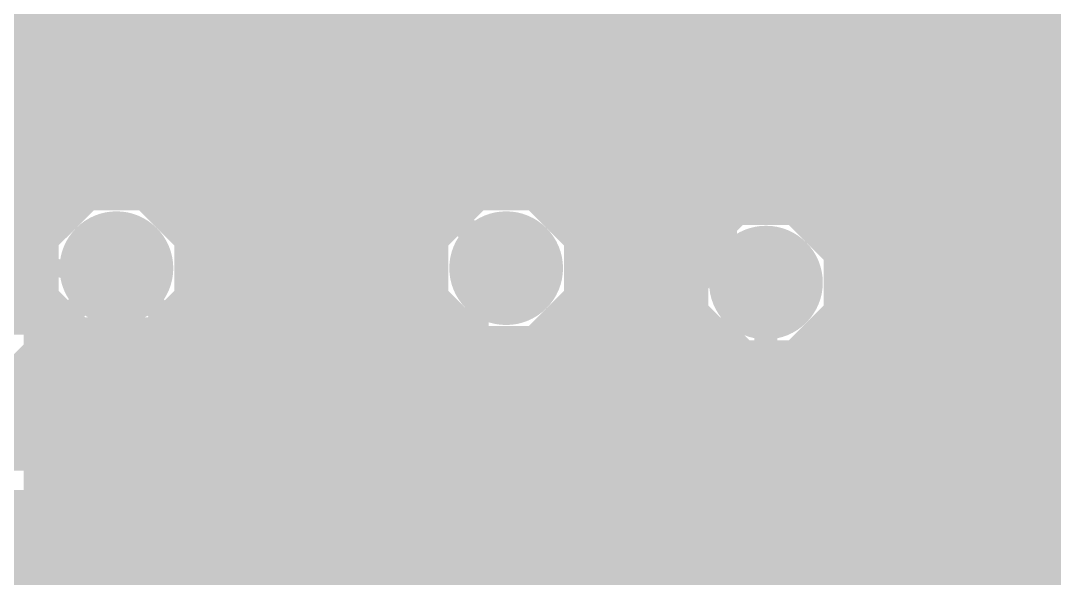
# Model space of a CAD drawing. Extents: x -6 to 196, y -52 to 46.
# Drawn here: x 145.59 to 154.68, y 15.43 to 20.34 of the extents above; entities that cross this region are included whole.
import ezdxf

# ---------------------------------------------------------------- set-up
doc = ezdxf.new("R2010")
doc.units = 0
doc.header["$MEASUREMENT"] = 0
doc.layers.get('0').update_dxf_attribs({"linetype": 'CONTINUOUS'})
for name, color, linetype in [('22-304-1_BOT', 7, 'CONTINUOUS'), ('22-304-1_DRD', 7, 'CONTINUOUS'), ('22-304-1_GND', 6, 'CONTINUOUS'), ('22-304-1_IN1', 4, 'CONTINUOUS'), ('22-304-1_SMT', 5, 'CONTINUOUS'), ('22-304-1_SPT', 10, 'CONTINUOUS'), ('22-304-1_SST', 14, 'CONTINUOUS'), ('22-304-1_TOP', 9, 'CONTINUOUS'), ('THRUHOLE_TAP', 13, 'CONTINUOUS')]:
    doc.layers.add(name, color=color, linetype=linetype)

# ---------------------------------------------------------------- blocks, each defined once
blk = doc.blocks.new('ROUND_57')
at = {"const_width": 0.35052}
blk.add_lwpolyline([(-0.17526, 0, 1), (0.17526, 0, 1)], format="xyb", close=True, dxfattribs=at)
blk = doc.blocks.new('ROUND_11')
at = {"const_width": 0.35052}
blk.add_lwpolyline([(-0.17526, 0, 1), (0.17526, 0, 1)], format="xyb", close=True, dxfattribs=at)
blk = doc.blocks.new('ROUND_83')
at = {"const_width": 0.50038}
blk.add_lwpolyline([(-0.25019, 0, 1), (0.25019, 0, 1)], format="xyb", close=True, dxfattribs=at)
blk = doc.blocks.new('ROUND_85')
at = {"const_width": 0.0635}
blk.add_lwpolyline([(-0.03175, 0, 1), (0.03175, 0, 1)], format="xyb", close=True, dxfattribs=at)
blk = doc.blocks.new('RECTANGLE_7')
blk.add_solid([(0.63627, 0.51308), (0.63627, -0.51308), (-0.63627, 0.51308), (-0.63627, -0.51308)])
blk = doc.blocks.new('ROUND_88')
at = {"const_width": 0.10033}
blk.add_lwpolyline([(-0.050164, 0, 1), (0.050164, 0, 1)], format="xyb", close=True, dxfattribs=at)

msp = doc.modelspace()

# ---------------------------------------------------------------- linework, layer by layer
at = {"layer": '22-304-1_BOT'}
for points, const_width in [([(145.6182, 20.828), (145.6182, 18.96872)], 0.254), ([(145.8468, 20.828), (145.8468, 19.19732)], 0.254), ([(146.0754, 20.828), (146.0754, 19.33956)], 0.254), ([(146.304, 20.828), (146.304, 19.35226)], 0.254), ([(146.5326, 20.828), (146.5326, 19.35226)], 0.254), ([(146.7612, 20.828), (146.7612, 19.35226)], 0.254), ([(146.9898, 20.828), (146.9898, 19.35226)], 0.254), ([(147.2184, 20.828), (147.2184, 19.35226)], 0.254), ([(147.447, 20.828), (147.447, 19.35226)], 0.254), ([(147.6756, 20.828), (147.6756, 19.35226)], 0.254), ([(147.9042, 20.828), (147.9042, 19.35226)], 0.254), ([(148.1328, 20.828), (148.1328, 19.35226)], 0.254), ([(148.3614, 20.828), (148.3614, 19.35226)], 0.254), ([(148.59, 20.828), (148.59, 19.35226)], 0.254), ([(148.8186, 20.828), (148.8186, 19.35226)], 0.254), ([(149.0472, 20.828), (149.0472, 19.35226)], 0.254), ([(149.2758, 20.828), (149.2758, 19.31162)], 0.254), ([(149.5044, 20.828), (149.5044, 19.12112)], 0.254), ([(149.733, 20.828), (149.733, 18.89252)], 0.254), ([(149.9616, 20.828), (149.9616, 18.82902)], 0.254), ([(150.1902, 20.828), (150.1902, 18.75028)], 0.254), ([(150.4188, 20.828), (150.4188, 18.542)], 0.254), ([(150.6474, 20.828), (150.6474, 17.01292)], 0.254), ([(150.876, 20.828), (150.876, 17.24152)], 0.254), ([(151.1046, 20.828), (151.1046, 17.47012)], 0.254), ([(151.3332, 20.828), (151.3332, 17.69872)], 0.254), ([(151.5618, 20.828), (151.5618, 18.37436)], 0.254), ([(151.7904, 20.828), (151.7904, 18.60804)], 0.254), ([(152.019, 20.828), (152.019, 18.69694)], 0.254), ([(152.2476, 20.828), (152.2476, 18.70202)], 0.254), ([(152.4762, 20.828), (152.4762, 18.62328)], 0.254), ([(152.7048, 20.828), (152.7048, 18.415)], 0.254), ([(152.9334, 20.828), (152.9334, -0.1905)], 0.254), ([(153.162, 20.828), (153.162, -0.1905)], 0.254), ([(153.3906, 20.828), (153.3906, -0.1905)], 0.254), ([(153.6192, 20.828), (153.6192, -0.1905)], 0.254), ([(153.8478, 20.828), (153.8478, -0.1905)], 0.254), ([(154.0764, 20.828), (154.0764, -0.1905)], 0.254), ([(154.305, 20.828), (154.305, -4.064)], 0.254), ([(154.5336, 20.828), (154.5336, -4.064)], 0.254), ([(154.7622, 20.828), (154.7622, -4.064)], 0.254), ([(189.14618, 20.3962), (87.00516, 20.3962)], 0.254), ([(188.5061, 20.1676), (130.54076, 20.1676)], 0.254), ([(188.09462, 19.939), (130.77952, 19.939)], 0.254), ([(187.7822, 19.7104), (137.99312, 19.7104)], 0.254), ([(187.5282, 19.4818), (138.22172, 19.4818)], 0.254), ([(149.86, 18.161), (149.098, 18.923), (146.177, 18.923), (145.288, 18.034), (139.065, 18.034), (137.668, 19.431), (134.493, 19.431), (134.112, 19.05)], 0.2032), ([(149.098, 19.35226), (146.177, 19.35226)], 0.254), ([(145.90268, 19.2532), (138.45032, 19.2532)], 0.254), ([(187.31738, 19.2532), (149.36978, 19.2532)], 0.254), ([(145.87474, 19.22526), (145.1102, 18.46326)], 0.254), ([(149.40026, 19.22526), (149.79142, 18.8341)], 0.254), ([(146.431, 18.161), (145.415, 17.145), (144.018, 17.145), (143.637, 17.526), (138.811, 17.526), (137.3378, 18.9992), (135.0772, 18.9992), (133.985, 17.907)], 0.2032), ([(145.67154, 19.0246), (138.67892, 19.0246)], 0.254), ([(187.14212, 19.0246), (149.60092, 19.0246)], 0.254), ([(186.99226, 18.796), (150.09368, 18.796)], 0.254), ([(151.72944, 18.5674), (150.40102, 18.5674)], 0.254), ([(186.8678, 18.5674), (152.56256, 18.5674)], 0.254), ([(148.9202, 18.49374), (147.02028, 18.49374)], 0.254), ([(147.2184, 18.49374), (147.2184, 16.93926)], 0.254), ([(147.447, 18.49374), (147.447, 16.93926)], 0.254), ([(147.6756, 18.49374), (147.6756, 16.93926)], 0.254), ([(147.9042, 18.49374), (147.9042, 16.93926)], 0.254), ([(148.1328, 18.49374), (148.1328, 16.93926)], 0.254), ([(148.3614, 18.49374), (148.3614, 16.93926)], 0.254), ([(148.59, 18.49374), (148.59, 16.93926)], 0.254), ([(148.8186, 18.49374), (148.8186, 16.93926)], 0.254), ([(148.9202, 18.49374), (149.1869, 18.22704)], 0.254), ([(149.07514, 18.3388), (147.08378, 18.3388)], 0.254), ([(149.0472, 18.36674), (149.0472, 16.93926)], 0.254), ([(151.54148, 18.3388), (150.51278, 18.3388)], 0.254), ([(186.76366, 18.3388), (152.75052, 18.3388)], 0.254), ([(152.146, 18.034), (152.146, 17.907), (150.749, 16.51), (143.891, 16.51), (143.383, 17.018), (138.684, 17.018), (137.414, 18.288), (135.89, 18.288)], 0.2032), ([(149.18436, 18.1102), (147.1041, 18.1102)], 0.254), ([(151.4729, 18.1102), (150.5331, 18.1102)], 0.254), ([(186.6773, 18.1102), (152.81656, 18.1102)], 0.254), ([(149.24278, 17.8816), (147.04568, 17.8816)], 0.254), ([(151.4856, 17.8816), (150.47468, 17.8816)], 0.254), ([(186.60872, 17.8816), (152.80386, 17.8816)], 0.254), ([(149.2758, 17.82064), (149.2758, 16.93926)], 0.254), ([(151.49322, 17.85874), (150.5712, 16.93926)], 0.254), ([(146.9898, 17.78), (146.9898, 16.93926)], 0.254), ([(150.4188, 17.78), (150.4188, 16.93926)], 0.254), ([(149.41296, 17.653), (146.87804, 17.653)], 0.254), ([(151.28494, 17.653), (150.30704, 17.653)], 0.254), ([(152.7048, 17.653), (152.7048, -0.1905)], 0.254), ([(186.55792, 17.653), (152.7048, 17.653)], 0.254), ([(146.7612, 17.56918), (146.7612, 16.93926)], 0.254), ([(149.5044, 17.58442), (149.5044, 16.93926)], 0.254), ([(150.1902, 17.56918), (150.1902, 16.93926)], 0.254), ([(146.36242, 17.4879), (145.81378, 16.93926)], 0.254), ([(146.304, 17.42694), (146.304, 16.93926)], 0.254), ([(146.5326, 17.49298), (146.5326, 16.93926)], 0.254), ([(149.733, 17.49552), (149.733, 16.93926)], 0.254), ([(149.9616, 17.49298), (149.9616, 16.93926)], 0.254), ([(152.4762, 17.44218), (152.4762, -0.1905)], 0.254), ([(151.05634, 17.4244), (146.29892, 17.4244)], 0.254), ([(152.20442, 17.3609), (151.05634, 16.21028)], 0.254), ([(152.2476, 17.36598), (152.2476, -0.1905)], 0.254), ([(186.52236, 17.4244), (152.4381, 17.4244)], 0.254), ([(150.82774, 17.1958), (146.07032, 17.1958)], 0.254), ([(146.0754, 17.19834), (146.0754, 16.93926)], 0.254), ([(152.019, 17.17294), (152.019, -0.1905)], 0.254), ([(186.50204, 17.1958), (152.03932, 17.1958)], 0.254), ([(150.5712, 16.93926), (145.81378, 16.93926)], 0.254), ([(150.59914, 16.9672), (145.84172, 16.9672)], 0.254), ([(145.8468, 16.96974), (145.8468, 16.93926)], 0.254), ([(151.7904, 16.94434), (151.7904, -0.1905)], 0.254), ([(186.49696, 16.9672), (151.81072, 16.9672)], 0.254), ([(151.5618, 16.71574), (151.5618, -0.1905)], 0.254), ([(186.50712, 16.7386), (151.58212, 16.7386)], 0.254), ([(151.3332, 16.48714), (151.3332, -0.1905)], 0.254), ([(186.52998, 16.51), (151.35352, 16.51)], 0.254), ([(151.1046, 16.25854), (151.1046, -0.1905)], 0.254), ([(186.57062, 16.2814), (151.12492, 16.2814)], 0.254), ([(150.749, 16.08074), (145.36928, 16.08074)], 0.254), ([(145.6182, 16.08074), (145.6182, -4.064)], 0.254), ([(145.8468, 16.08074), (145.8468, -4.064)], 0.254), ([(146.0754, 16.08074), (146.0754, -4.064)], 0.254), ([(146.304, 16.08074), (146.304, -4.064)], 0.254), ([(146.5326, 16.08074), (146.5326, -4.064)], 0.254), ([(146.7612, 16.08074), (146.7612, -4.064)], 0.254), ([(146.9898, 16.08074), (146.9898, -4.064)], 0.254), ([(147.2184, 16.08074), (147.2184, -4.064)], 0.254), ([(147.447, 16.08074), (147.447, -0.1905)], 0.254), ([(147.6756, 16.08074), (147.6756, -0.1905)], 0.254), ([(147.9042, 16.08074), (147.9042, -0.1905)], 0.254), ([(148.1328, 16.08074), (148.1328, -0.1905)], 0.254), ([(148.3614, 16.08074), (148.3614, -0.1905)], 0.254), ([(148.59, 16.08074), (148.59, -0.1905)], 0.254), ([(148.8186, 16.08074), (148.8186, -0.1905)], 0.254), ([(149.0472, 16.08074), (149.0472, -0.1905)], 0.254), ([(149.2758, 16.08074), (149.2758, -0.1905)], 0.254), ([(149.5044, 16.08074), (149.5044, -0.1905)], 0.254), ([(149.733, 16.08074), (149.733, -0.1905)], 0.254), ([(149.9616, 16.08074), (149.9616, -0.1905)], 0.254), ([(150.1902, 16.08074), (150.1902, -0.1905)], 0.254), ([(150.4188, 16.08074), (150.4188, -0.1905)], 0.254), ([(150.6474, 16.08074), (150.6474, -0.1905)], 0.254), ([(150.876, 16.10106), (150.876, -0.1905)], 0.254), ([(186.6265, 16.0528), (145.38452, 16.0528)], 0.254), ([(186.70016, 15.8242), (145.45056, 15.8242)], 0.254), ([(186.7916, 15.5956), (145.43786, 15.5956)], 0.254), ([(186.90082, 15.367), (145.3388, 15.367)], 0.254)]:
    msp.add_lwpolyline(points, dxfattribs=dict(at, const_width=const_width))
at = {"layer": '22-304-1_BOT', "const_width": 0.254}
for points in [[(146.177, 19.35226, 0.1989132), (145.87347, 19.22653)], [(149.40026, 19.22526, 0.1989124), (149.098, 19.35046)], [(149.40026, 19.22526, 0.1989124), (149.098, 19.35046)], [(149.86, 18.83664, 0.0253902), (149.79151, 18.83316)], [(150.53564, 18.161, 0.4142136), (149.86, 18.83664)], [(152.146, 18.70964, 0.4142136), (151.47036, 18.034)], [(152.82164, 18.034, 0.4142136), (152.146, 18.70964)], [(147.10664, 18.161, 0.1292182), (147.01933, 18.4932)], [(146.431, 17.48536, 0.4142136), (147.10664, 18.161)], [(149.1869, 18.22704, 0.0244549), (149.18367, 18.161)], [(149.18436, 18.161, 0.4142136), (149.86, 17.48536)], [(149.86, 17.48536, 0.4142136), (150.53564, 18.161)], [(151.47036, 18.034, 0.0656684), (151.49347, 17.85881)], [(152.20442, 17.3609, 0.3890778), (152.82164, 18.034)], [(146.36242, 17.4879, 0.0253896), (146.431, 17.48442)], [(150.749, 16.08074, 0.1989115), (151.05253, 16.20647)], [(150.749, 16.08074, 0.1989115), (151.05253, 16.20647)]]:
    msp.add_lwpolyline(points, format="xyb", dxfattribs=at)
at = {"layer": '22-304-1_DRD', "const_width": 0.254}
for points in [[(150.876, 19.177), (150.495, 18.796)], [(150.876, 19.177), (150.495, 18.796)], [(151.384, 19.177), (150.876, 19.177)], [(151.384, 19.177), (150.876, 19.177)], [(151.765, 18.796), (151.384, 19.177)], [(151.765, 18.796), (151.384, 19.177)], [(146.177, 18.796), (145.796, 18.415)], [(146.685, 18.796), (146.177, 18.796)], [(147.066, 18.415), (146.685, 18.796)], [(148.336, 18.796), (147.955, 18.415)], [(148.336, 18.796), (147.955, 18.415)], [(148.844, 18.796), (148.336, 18.796)], [(148.844, 18.796), (148.336, 18.796)], [(149.225, 18.415), (148.844, 18.796)], [(149.225, 18.415), (148.844, 18.796)], [(149.606, 18.796), (149.225, 18.415)], [(150.114, 18.796), (149.606, 18.796)], [(150.495, 18.415), (150.114, 18.796)], [(150.495, 18.796), (150.495, 18.288)], [(150.495, 18.796), (150.495, 18.288)], [(151.765, 18.288), (151.765, 18.796)], [(151.765, 18.288), (151.765, 18.796)], [(153.416, 18.796), (153.035, 18.415)], [(153.416, 18.796), (153.035, 18.415)], [(153.924, 18.796), (153.416, 18.796)], [(153.924, 18.796), (153.416, 18.796)], [(154.305, 18.415), (153.924, 18.796)], [(154.305, 18.415), (153.924, 18.796)], [(151.892, 18.669), (151.511, 18.288)], [(152.4, 18.669), (151.892, 18.669)], [(152.781, 18.288), (152.4, 18.669)], [(145.796, 18.415), (145.796, 17.907)], [(147.066, 17.907), (147.066, 18.415)], [(147.955, 18.415), (147.955, 17.907)], [(147.955, 18.415), (147.955, 17.907)], [(149.225, 17.907), (149.225, 18.415)], [(149.225, 17.907), (149.225, 18.415)], [(149.225, 18.415), (149.225, 17.907)], [(150.495, 17.907), (150.495, 18.415)], [(153.035, 18.415), (153.035, 17.907)], [(153.035, 18.415), (153.035, 17.907)], [(154.305, 17.907), (154.305, 18.415)], [(154.305, 17.907), (154.305, 18.415)], [(150.495, 18.288), (150.876, 17.907)], [(150.495, 18.288), (150.876, 17.907)], [(151.384, 17.907), (151.765, 18.288)], [(151.384, 17.907), (151.765, 18.288)], [(151.511, 18.288), (151.511, 17.78)], [(152.781, 17.78), (152.781, 18.288)], [(145.796, 17.907), (146.177, 17.526)], [(146.685, 17.526), (147.066, 17.907)], [(147.955, 17.907), (148.336, 17.526)], [(147.955, 17.907), (148.336, 17.526)], [(148.844, 17.526), (149.225, 17.907)], [(148.844, 17.526), (149.225, 17.907)], [(149.225, 17.907), (149.606, 17.526)], [(150.114, 17.526), (150.495, 17.907)], [(150.876, 17.907), (151.384, 17.907)], [(150.876, 17.907), (151.384, 17.907)], [(153.035, 17.907), (153.416, 17.526)], [(153.035, 17.907), (153.416, 17.526)], [(153.924, 17.526), (154.305, 17.907)], [(153.924, 17.526), (154.305, 17.907)], [(151.511, 17.78), (151.892, 17.399)], [(152.4, 17.399), (152.781, 17.78)], [(146.177, 17.526), (146.685, 17.526)], [(148.336, 17.526), (148.844, 17.526)], [(148.336, 17.526), (148.844, 17.526)], [(149.606, 17.526), (150.114, 17.526)], [(153.416, 17.526), (153.924, 17.526)], [(153.416, 17.526), (153.924, 17.526)], [(151.892, 17.399), (152.4, 17.399)]]:
    msp.add_lwpolyline(points, dxfattribs=at)
at = {"layer": '22-304-1_IN1'}
for points, const_width in [([(14.605, 33.147), (15.621, 32.131), (48.514, 32.131), (52.07, 28.575), (56.007, 28.575), (57.785, 26.797), (74.295, 26.797), (77.47, 23.622), (96.52, 23.622), (100.203, 19.939), (183.769, 19.939), (184.531, 19.177), (184.531, 0.3556)], 0.635), ([(145.74266, 19.29384), (145.74266, 3.81)], 0.254), ([(183.5023, 19.29384), (145.74266, 19.29384)], 0.254), ([(183.54294, 19.2532), (145.74266, 19.2532)], 0.254), ([(145.796, 19.29384), (145.796, 18.39468)], 0.254), ([(146.0246, 19.29384), (146.0246, 18.70202)], 0.254), ([(146.2532, 19.29384), (146.2532, 18.81378)], 0.254), ([(146.4818, 19.29384), (146.4818, 18.8341)], 0.254), ([(146.7104, 19.29384), (146.7104, 18.77568)], 0.254), ([(146.939, 19.29384), (146.939, 18.60804)], 0.254), ([(147.1676, 19.29384), (147.1676, -3.937)], 0.254), ([(147.3962, 19.29384), (147.3962, -3.937)], 0.254), ([(147.6248, 19.29384), (147.6248, -3.937)], 0.254), ([(147.8534, 19.29384), (147.8534, -3.937)], 0.254), ([(148.082, 19.29384), (148.082, -3.937)], 0.254), ([(148.3106, 19.29384), (148.3106, -3.937)], 0.254), ([(148.5392, 19.29384), (148.5392, -3.937)], 0.254), ([(148.7678, 19.29384), (148.7678, -3.937)], 0.254), ([(148.9964, 19.29384), (148.9964, -3.937)], 0.254), ([(149.225, 19.29384), (149.225, 18.39468)], 0.254), ([(149.4536, 19.29384), (149.4536, 18.70202)], 0.254), ([(149.6822, 19.29384), (149.6822, 18.81378)], 0.254), ([(149.9108, 19.29384), (149.9108, 18.8341)], 0.254), ([(150.1394, 19.29384), (150.1394, 18.77568)], 0.254), ([(150.368, 19.29384), (150.368, 18.60804)], 0.254), ([(150.5966, 19.29384), (150.5966, -3.937)], 0.254), ([(150.8252, 19.29384), (150.8252, -3.937)], 0.254), ([(151.0538, 19.29384), (151.0538, -3.937)], 0.254), ([(151.2824, 19.29384), (151.2824, -3.937)], 0.254), ([(151.511, 19.29384), (151.511, 18.26768)], 0.254), ([(151.7396, 19.29384), (151.7396, 18.57502)], 0.254), ([(151.9682, 19.29384), (151.9682, 18.68678)], 0.254), ([(152.1968, 19.29384), (152.1968, 18.7071)], 0.254), ([(152.4254, 19.29384), (152.4254, 18.64868)], 0.254), ([(152.654, 19.29384), (152.654, 18.48104)], 0.254), ([(152.8826, 19.29384), (152.8826, -3.937)], 0.254), ([(153.1112, 19.29384), (153.1112, -3.937)], 0.254), ([(153.3398, 19.29384), (153.3398, -3.937)], 0.254), ([(153.5684, 19.29384), (153.5684, -3.937)], 0.254), ([(153.797, 19.29384), (153.797, -3.937)], 0.254), ([(154.0256, 19.29384), (154.0256, -3.937)], 0.254), ([(154.2542, 19.29384), (154.2542, -3.937)], 0.254), ([(154.4828, 19.29384), (154.4828, -3.937)], 0.254), ([(154.7114, 19.29384), (154.7114, -3.937)], 0.254), ([(183.77154, 19.0246), (145.74266, 19.0246)], 0.254), ([(146.19732, 18.796), (145.74266, 18.796)], 0.254), ([(149.62632, 18.796), (146.66468, 18.796)], 0.254), ([(183.88584, 18.796), (150.09368, 18.796)], 0.254), ([(145.88998, 18.5674), (145.74266, 18.5674)], 0.254), ([(149.31898, 18.5674), (146.97202, 18.5674)], 0.254), ([(151.72944, 18.5674), (150.40102, 18.5674)], 0.254), ([(183.88584, 18.5674), (152.56256, 18.5674)], 0.254), ([(145.77822, 18.3388), (145.74266, 18.3388)], 0.254), ([(149.20722, 18.3388), (147.08378, 18.3388)], 0.254), ([(151.54148, 18.3388), (150.51278, 18.3388)], 0.254), ([(183.88584, 18.3388), (152.75052, 18.3388)], 0.254), ([(149.18436, 18.1102), (147.1041, 18.1102)], 0.254), ([(151.4729, 18.1102), (150.5331, 18.1102)], 0.254), ([(183.88584, 18.1102), (152.81656, 18.1102)], 0.254), ([(145.81378, 17.8816), (145.74266, 17.8816)], 0.254), ([(145.796, 17.92732), (145.796, -3.937)], 0.254), ([(149.24278, 17.8816), (147.04568, 17.8816)], 0.254), ([(149.225, 17.92732), (149.225, -3.937)], 0.254), ([(151.4856, 17.8816), (150.47468, 17.8816)], 0.254), ([(183.88584, 17.8816), (152.80386, 17.8816)], 0.254), ([(151.511, 17.80032), (151.511, -3.937)], 0.254), ([(146.939, 17.71396), (146.939, -3.937)], 0.254), ([(150.368, 17.71396), (150.368, -3.937)], 0.254), ([(145.98396, 17.653), (145.74266, 17.653)], 0.254), ([(146.0246, 17.61998), (146.0246, -3.937)], 0.254), ([(149.41296, 17.653), (146.87804, 17.653)], 0.254), ([(149.4536, 17.61998), (149.4536, -3.937)], 0.254), ([(151.5872, 17.653), (150.30704, 17.653)], 0.254), ([(183.88584, 17.653), (152.7048, 17.653)], 0.254), ([(146.7104, 17.54378), (146.7104, -3.937)], 0.254), ([(150.1394, 17.54378), (150.1394, -3.937)], 0.254), ([(152.654, 17.58696), (152.654, -3.937)], 0.254), ([(146.2532, 17.50822), (146.2532, -3.937)], 0.254), ([(146.4818, 17.48536), (146.4818, -3.937)], 0.254), ([(149.6822, 17.50822), (149.6822, -3.937)], 0.254), ([(149.9108, 17.48536), (149.9108, -3.937)], 0.254), ([(151.7396, 17.49298), (151.7396, -3.937)], 0.254), ([(151.85136, 17.4244), (145.74266, 17.4244)], 0.254), ([(151.9682, 17.38122), (151.9682, -3.937)], 0.254), ([(152.1968, 17.35836), (152.1968, -3.937)], 0.254), ([(152.4254, 17.41678), (152.4254, -3.937)], 0.254), ([(183.88584, 17.4244), (152.4381, 17.4244)], 0.254), ([(183.88584, 17.1958), (145.74266, 17.1958)], 0.254), ([(183.88584, 16.9672), (145.74266, 16.9672)], 0.254), ([(183.88584, 16.7386), (145.74266, 16.7386)], 0.254), ([(183.88584, 16.51), (145.74266, 16.51)], 0.254), ([(183.88584, 16.2814), (145.74266, 16.2814)], 0.254), ([(183.88584, 16.0528), (145.74266, 16.0528)], 0.254), ([(183.88584, 15.8242), (145.74266, 15.8242)], 0.254), ([(183.88584, 15.5956), (145.74266, 15.5956)], 0.254), ([(183.88584, 15.367), (145.74266, 15.367)], 0.254)]:
    msp.add_lwpolyline(points, dxfattribs=dict(at, const_width=const_width))
at = {"layer": '22-304-1_IN1', "const_width": 0.254}
for points in [[(146.431, 18.83664, 0.4142136), (145.75536, 18.161)], [(147.10664, 18.161, 0.4142136), (146.431, 18.83664)], [(149.86, 18.83664, 0.4142136), (149.18436, 18.161)], [(150.53564, 18.161, 0.4142136), (149.86, 18.83664)], [(152.146, 18.70964, 0.4142136), (151.47036, 18.034)], [(152.82164, 18.034, 0.4142136), (152.146, 18.70964)], [(145.75536, 18.161, 0.4142136), (146.431, 17.48536)], [(146.431, 17.48536, 0.4142136), (147.10664, 18.161)], [(149.18436, 18.161, 0.4142136), (149.86, 17.48536)], [(149.86, 17.48536, 0.4142136), (150.53564, 18.161)], [(151.47036, 18.034, 0.4142136), (152.146, 17.35836)], [(152.146, 17.35836, 0.4142136), (152.82164, 18.034)]]:
    msp.add_lwpolyline(points, format="xyb", dxfattribs=at)
at = {"layer": '22-304-1_SST', "const_width": 0.1524}
for points in [[(150.51786, 20.32), (150.51786, 19.9644), (150.85568, 19.84502), (151.19604, 19.84502), (151.53386, 19.9644), (151.53386, 20.32)], [(153.05786, 20.32), (153.05786, 19.9644), (153.39568, 19.84502), (153.73604, 19.84502), (154.07386, 19.9644), (154.07386, 20.32)], [(150.51786, 20.26158), (151.53386, 20.26158)], [(153.05786, 20.26158), (154.07386, 20.26158)], [(148.10486, 20.193), (148.10486, 19.8374), (148.44268, 19.71802), (148.78304, 19.71802), (149.12086, 19.8374), (149.12086, 20.193)], [(148.10486, 20.13458), (149.12086, 20.13458)], [(145.43786, 20.066), (145.43786, 19.7104), (145.77568, 19.59102), (146.11604, 19.59102), (146.45386, 19.7104), (146.45386, 20.066)], [(145.43786, 20.00758), (146.45386, 20.00758)], [(150.51786, 19.06778), (150.51786, 19.4818), (151.53386, 19.4818)], [(153.05786, 19.06778), (153.05786, 19.4818), (154.07386, 19.4818)], [(148.10486, 18.94078), (148.10486, 19.3548), (149.12086, 19.3548)], [(145.43786, 18.81378), (145.43786, 19.2278), (146.45386, 19.2278)], [(150.68804, 18.70202), (150.51786, 18.6436), (150.51786, 18.288), (150.68804, 18.22958), (151.02586, 18.22958), (151.19604, 18.34642), (151.19604, 18.70202), (151.53386, 18.70202), (151.53386, 18.22958)], [(153.39568, 18.22958), (153.39568, 18.70202), (154.07386, 18.4658), (154.07386, 18.34642), (153.05786, 18.34642)], [(148.61286, 18.5166), (148.61286, 18.161), (148.44268, 18.10258), (148.27504, 18.10258), (148.10486, 18.161), (148.10486, 18.5166), (148.27504, 18.57502), (148.44268, 18.57502), (149.12086, 18.3388)], [(145.43786, 18.33118), (146.45386, 17.97558), (146.45386, 18.44802)], [(145.415, 17.653), (146.685, 17.653), (146.939, 17.399), (146.939, 14.097), (145.161, 14.097), (145.161, 17.399), (145.415, 17.653)], [(147.955, 17.653), (149.225, 17.653), (149.479, 17.399), (149.479, 14.097), (147.701, 14.097), (147.701, 17.399), (147.955, 17.653)], [(150.495, 17.653), (151.765, 17.653), (152.019, 17.399), (152.019, 14.097), (150.241, 14.097), (150.241, 17.399), (150.495, 17.653)], [(153.035, 17.653), (154.305, 17.653), (154.559, 17.399), (154.559, 14.097), (152.781, 14.097), (152.781, 17.399), (153.035, 17.653)], [(145.161, 16.129), (146.939, 16.129)], [(147.701, 16.129), (149.479, 16.129)], [(150.241, 16.129), (152.019, 16.129)], [(152.781, 16.129), (154.559, 16.129)]]:
    msp.add_lwpolyline(points, dxfattribs=at)
at = {"layer": '22-304-1_TOP'}
for points, const_width in [([(160.47974, 20.14474), (154.32278, 20.14474)], 0.254), ([(154.32278, 20.14474), (155.11018, 19.35734)], 0.254), ([(160.47974, 20.066), (154.40152, 20.066)], 0.254), ([(154.4066, 20.14474), (154.4066, 20.06092)], 0.254), ([(154.6352, 20.14474), (154.6352, 19.83232)], 0.254), ([(127.5588, 7.79272), (128.85928, 7.79272), (129.159, 7.493), (130.302, 7.493), (136.271, 13.462), (137.414, 13.462), (144.018, 20.066), (153.797, 20.066), (154.813, 19.05), (154.813, 12.192), (153.9748, 11.3538), (153.67, 11.3538)], 0.2032), ([(160.47974, 19.8374), (154.63012, 19.8374)], 0.254), ([(153.6192, 19.63674), (144.1958, 19.63674)], 0.254), ([(145.4912, 19.63674), (145.4912, 17.73174)], 0.254), ([(145.7198, 19.63674), (145.7198, 17.73174)], 0.254), ([(145.9484, 19.63674), (145.9484, 18.63344)], 0.254), ([(146.177, 19.63674), (146.177, 18.78838)], 0.254), ([(146.4056, 19.63674), (146.4056, 18.83664)], 0.254), ([(146.6342, 19.63674), (146.6342, 18.80616)], 0.254), ([(146.8628, 19.63674), (146.8628, 18.6817)], 0.254), ([(147.0914, 19.63674), (147.0914, 18.30832)], 0.254), ([(147.32, 19.63674), (147.32, 17.87652)], 0.254), ([(147.5486, 19.63674), (147.5486, 17.58442)], 0.254), ([(147.7772, 19.63674), (147.7772, 17.73174)], 0.254), ([(148.0058, 19.63674), (148.0058, 17.73174)], 0.254), ([(148.2344, 19.63674), (148.2344, 17.73174)], 0.254), ([(148.463, 19.63674), (148.463, 17.73174)], 0.254), ([(148.6916, 19.63674), (148.6916, 17.73174)], 0.254), ([(148.9202, 19.63674), (148.9202, 17.73174)], 0.254), ([(149.1488, 19.63674), (149.1488, 17.73174)], 0.254), ([(149.3774, 19.63674), (149.3774, 18.63344)], 0.254), ([(149.606, 19.63674), (149.606, 18.78838)], 0.254), ([(149.8346, 19.63674), (149.8346, 18.83664)], 0.254), ([(150.0632, 19.63674), (150.0632, 18.80616)], 0.254), ([(150.2918, 19.63674), (150.2918, 18.6817)], 0.254), ([(150.5204, 19.63674), (150.5204, 18.30832)], 0.254), ([(150.749, 19.63674), (150.749, 17.73174)], 0.254), ([(150.9776, 19.63674), (150.9776, 17.73174)], 0.254), ([(151.2062, 19.63674), (151.2062, 17.73174)], 0.254), ([(151.4348, 19.63674), (151.4348, 17.73174)], 0.254), ([(151.6634, 19.63674), (151.6634, 18.50644)], 0.254), ([(151.892, 19.63674), (151.892, 18.66138)], 0.254), ([(152.1206, 19.63674), (152.1206, 18.70964)], 0.254), ([(152.3492, 19.63674), (152.3492, 18.67916)], 0.254), ([(152.5778, 19.63674), (152.5778, 18.5547)], 0.254), ([(152.8064, 19.63674), (152.8064, 18.18132)], 0.254), ([(153.035, 19.63674), (153.035, 17.73174)], 0.254), ([(153.2636, 19.63674), (153.2636, 17.73174)], 0.254), ([(153.4922, 19.63674), (153.4922, 17.73174)], 0.254), ([(153.6192, 19.63674), (154.38374, 18.8722)], 0.254), ([(153.64714, 19.6088), (144.16532, 19.6088)], 0.254), ([(153.7208, 19.53514), (153.7208, 17.73174)], 0.254), ([(153.87574, 19.3802), (143.93672, 19.3802)], 0.254), ([(153.9494, 19.30654), (153.9494, 17.73174)], 0.254), ([(154.10434, 19.1516), (143.70812, 19.1516)], 0.254), ([(154.178, 19.07794), (154.178, 17.73174)], 0.254), ([(154.33294, 18.923), (143.47952, 18.923)], 0.254), ([(154.38374, 18.8722), (154.38374, 17.73174)], 0.254), ([(146.01444, 18.6944), (143.25092, 18.6944)], 0.254), ([(149.44344, 18.6944), (146.84756, 18.6944)], 0.254), ([(151.99868, 18.6944), (150.27656, 18.6944)], 0.254), ([(154.38374, 18.6944), (152.29332, 18.6944)], 0.254), ([(145.82648, 18.4658), (143.02232, 18.4658)], 0.254), ([(149.25548, 18.4658), (147.03552, 18.4658)], 0.254), ([(151.6253, 18.4658), (150.46452, 18.4658)], 0.254), ([(151.13, 18.542), (151.13, 16.891)], 0.2032), ([(151.13, 16.891), (151.13, 18.542)], 0.2032), ([(154.38374, 18.4658), (152.6667, 18.4658)], 0.254), ([(145.7579, 18.2372), (142.79372, 18.2372)], 0.254), ([(149.1869, 18.2372), (147.10156, 18.2372)], 0.254), ([(151.50084, 18.2372), (150.53056, 18.2372)], 0.254), ([(154.38374, 18.2372), (152.79116, 18.2372)], 0.254), ([(146.05, 11.3538), (146.4818, 11.3538), (147.1422, 12.0142), (147.1422, 17.4498), (146.431, 18.161)], 0.2032), ([(147.1041, 18.09242), (147.43938, 17.75714)], 0.254), ([(148.59, 18.161), (148.59, 16.891)], 0.2032), ([(148.59, 16.891), (148.59, 18.161)], 0.2032), ([(148.59, 11.3538), (149.0218, 11.3538), (149.606, 11.938), (149.606, 17.907), (149.86, 18.161)], 0.2032), ([(153.67, 18.161), (153.67, 16.891)], 0.2032), ([(153.67, 16.891), (153.67, 18.161)], 0.2032), ([(145.7706, 18.0086), (142.56512, 18.0086)], 0.254), ([(149.18944, 18.0086), (147.18792, 18.0086)], 0.254), ([(151.47036, 18.0086), (150.51786, 18.0086)], 0.254), ([(150.5204, 18.01368), (150.5204, 17.73174)], 0.254), ([(151.13, 11.3538), (151.3078, 11.3538), (152.146, 12.192), (152.146, 18.034)], 0.2032), ([(154.38374, 18.0086), (152.82164, 18.0086)], 0.254), ([(149.17674, 17.907), (149.17674, 17.73174)], 0.254), ([(152.8064, 17.88668), (152.8064, 17.73174)], 0.254), ([(145.8722, 17.78), (142.33652, 17.78)], 0.254), ([(145.90776, 17.73174), (145.08734, 17.73174)], 0.254), ([(149.17674, 17.78), (147.41652, 17.78)], 0.254), ([(147.62734, 17.73174), (147.62734, 16.05026)], 0.254), ([(149.17674, 17.73174), (147.62734, 17.73174)], 0.254), ([(148.59, 17.73174), (148.59, 16.891)], 0.254), ([(151.54148, 17.73174), (150.3807, 17.73174)], 0.254), ([(151.51862, 17.78), (150.4188, 17.78)], 0.254), ([(151.13, 17.73174), (151.13, 16.891)], 0.254), ([(154.38374, 17.73174), (152.75052, 17.73174)], 0.254), ([(154.38374, 17.78), (152.77338, 17.78)], 0.254), ([(153.67, 17.73174), (153.67, 16.891)], 0.254), ([(152.70734, 17.65554), (152.70734, 16.05026)], 0.254), ([(147.62734, 17.5514), (147.55876, 17.5514)], 0.254), ([(150.16734, 17.55648), (150.16734, 16.05026)], 0.254), ([(152.70734, 17.5514), (152.61844, 17.5514)], 0.254), ([(147.57146, 17.4498), (147.57146, 12.0142)], 0.254), ([(150.03526, 17.50822), (150.03526, 11.938)], 0.254), ([(150.0632, 17.51584), (150.0632, 10.97026)], 0.254), ([(152.57526, 17.51076), (152.57526, 12.192)], 0.254), ([(152.5778, 17.5133), (152.5778, 10.96518)], 0.254), ([(147.62734, 17.3228), (147.57146, 17.3228)], 0.254), ([(150.16734, 17.3228), (150.03526, 17.3228)], 0.254), ([(152.70734, 17.3228), (152.57526, 17.3228)], 0.254), ([(147.62734, 17.0942), (147.57146, 17.0942)], 0.254), ([(150.16734, 17.0942), (150.03526, 17.0942)], 0.254), ([(152.70734, 17.0942), (152.57526, 17.0942)], 0.254), ([(145.08734, 16.891), (146.05, 16.891)], 0.254), ([(146.05, 16.05026), (146.05, 16.891)], 0.254), ([(148.59, 16.05026), (148.59, 16.891)], 0.254), ([(150.16734, 16.891), (151.13, 16.891)], 0.254), ([(151.13, 16.05026), (151.13, 16.891)], 0.254), ([(152.70734, 16.891), (153.67, 16.891)], 0.254), ([(153.67, 16.05026), (153.67, 16.891)], 0.254), ([(146.05, 16.891), (143.51, 16.891)], 0.2032), ([(147.62734, 16.8656), (147.57146, 16.8656)], 0.254), ([(150.16734, 16.8656), (150.03526, 16.8656)], 0.254), ([(152.70734, 16.8656), (152.57526, 16.8656)], 0.254), ([(147.62734, 16.637), (147.57146, 16.637)], 0.254), ([(150.16734, 16.637), (150.03526, 16.637)], 0.254), ([(152.70734, 16.637), (152.57526, 16.637)], 0.254), ([(147.62734, 16.4084), (147.57146, 16.4084)], 0.254), ([(150.16734, 16.4084), (150.03526, 16.4084)], 0.254), ([(152.70734, 16.4084), (152.57526, 16.4084)], 0.254), ([(147.62734, 16.1798), (147.57146, 16.1798)], 0.254), ([(150.16734, 16.1798), (150.03526, 16.1798)], 0.254), ([(152.70734, 16.1798), (152.57526, 16.1798)], 0.254), ([(146.71294, 16.05026), (145.38452, 16.05026)], 0.254), ([(145.4912, 16.05026), (145.4912, 15.69974)], 0.254), ([(145.7198, 16.05026), (145.7198, 15.69974)], 0.254), ([(145.9484, 16.05026), (145.9484, 15.69974)], 0.254), ([(146.177, 16.05026), (146.177, 15.69974)], 0.254), ([(146.4056, 16.05026), (146.4056, 15.69974)], 0.254), ([(146.6342, 16.05026), (146.6342, 15.69974)], 0.254), ([(146.71294, 16.05026), (146.71294, 15.69974)], 0.254), ([(149.17674, 16.05026), (147.62734, 16.05026)], 0.254), ([(147.7772, 16.05026), (147.7772, 15.69974)], 0.254), ([(148.0058, 16.05026), (148.0058, 15.69974)], 0.254), ([(148.2344, 16.05026), (148.2344, 15.69974)], 0.254), ([(148.463, 16.05026), (148.463, 15.69974)], 0.254), ([(148.6916, 16.05026), (148.6916, 15.69974)], 0.254), ([(148.9202, 16.05026), (148.9202, 15.69974)], 0.254), ([(149.1488, 16.05026), (149.1488, 15.69974)], 0.254), ([(149.17674, 16.05026), (149.17674, 15.69974)], 0.254), ([(151.71674, 16.05026), (150.16734, 16.05026)], 0.254), ([(150.2918, 16.05026), (150.2918, 15.69974)], 0.254), ([(150.5204, 16.05026), (150.5204, 15.69974)], 0.254), ([(150.749, 16.05026), (150.749, 15.69974)], 0.254), ([(150.9776, 16.05026), (150.9776, 15.69974)], 0.254), ([(151.2062, 16.05026), (151.2062, 15.69974)], 0.254), ([(151.4348, 16.05026), (151.4348, 15.69974)], 0.254), ([(151.6634, 16.05026), (151.6634, 15.69974)], 0.254), ([(151.71674, 16.05026), (151.71674, 15.69974)], 0.254), ([(154.38374, 16.05026), (152.70734, 16.05026)], 0.254), ([(152.8064, 16.05026), (152.8064, 15.69974)], 0.254), ([(153.035, 16.05026), (153.035, 15.69974)], 0.254), ([(153.2636, 16.05026), (153.2636, 15.69974)], 0.254), ([(153.4922, 16.05026), (153.4922, 15.69974)], 0.254), ([(153.7208, 16.05026), (153.7208, 15.69974)], 0.254), ([(153.9494, 16.05026), (153.9494, 15.69974)], 0.254), ([(154.178, 16.05026), (154.178, 15.69974)], 0.254), ([(154.38374, 16.05026), (154.38374, 15.69974)], 0.254), ([(146.71294, 15.9512), (145.42516, 15.9512)], 0.254), ([(149.17674, 15.9512), (147.57146, 15.9512)], 0.254), ([(151.71674, 15.9512), (150.03526, 15.9512)], 0.254), ([(154.38374, 15.9512), (152.57526, 15.9512)], 0.254), ([(146.71294, 15.69974), (145.4531, 15.69974)], 0.254), ([(146.71294, 15.7226), (145.45564, 15.7226)], 0.254), ([(149.17674, 15.7226), (147.57146, 15.7226)], 0.254), ([(147.62734, 15.69974), (147.62734, 14.01826)], 0.254), ([(149.17674, 15.69974), (147.62734, 15.69974)], 0.254), ([(151.71674, 15.7226), (150.03526, 15.7226)], 0.254), ([(150.16734, 15.69974), (150.16734, 14.01826)], 0.254), ([(151.71674, 15.69974), (150.16734, 15.69974)], 0.254), ([(154.38374, 15.7226), (152.57526, 15.7226)], 0.254), ([(152.70734, 15.69974), (152.70734, 14.01826)], 0.254), ([(154.38374, 15.69974), (152.70734, 15.69974)], 0.254), ([(147.62734, 15.494), (147.57146, 15.494)], 0.254), ([(150.16734, 15.494), (150.03526, 15.494)], 0.254), ([(152.70734, 15.494), (152.57526, 15.494)], 0.254)]:
    msp.add_lwpolyline(points, dxfattribs=dict(at, const_width=const_width))
at = {"layer": '22-304-1_TOP', "const_width": 0.254}
for points in [[(146.431, 18.83664, 0.4142136), (145.75536, 18.161)], [(147.10664, 18.161, 0.4142136), (146.431, 18.83664)], [(149.86, 18.83664, 0.4142136), (149.18436, 18.161)], [(150.53564, 18.161, 0.4142136), (149.86, 18.83664)], [(152.146, 18.70964, 0.4142136), (151.47036, 18.034)], [(152.82164, 18.034, 0.4142136), (152.146, 18.70964)], [(145.75536, 18.161, 0.1734714), (145.90865, 17.73247)], [(147.1041, 18.09242, 0.0253896), (147.10758, 18.161)], [(149.18436, 18.161, 0.0481005), (149.19681, 18.0319)], [(150.3807, 17.73174, 0.1740866), (150.53483, 18.161)], [(149.19452, 18.03146, 0.0735624), (149.17611, 17.907)], [(151.47036, 18.034, 0.1164342), (151.54169, 17.73184)], [(152.75052, 17.73174, 0.1164338), (152.82187, 18.034)], [(147.57146, 17.4498, 0.1989124), (147.44573, 17.75333)], [(152.57526, 17.51076, 0.0727628), (152.70716, 17.65566)], [(150.03526, 17.50822, 0.052059), (150.16631, 17.5585)]]:
    msp.add_lwpolyline(points, format="xyb", dxfattribs=at)

# ---------------------------------------------------------------- block references
at = {"layer": '22-304-1_BOT'}
for name, p in [('ROUND_57', (151.13, 18.542)), ('ROUND_57', (146.431, 18.161)), ('ROUND_57', (148.59, 18.161)), ('ROUND_11', (149.86, 18.161)), ('ROUND_57', (153.67, 18.161)), ('ROUND_57', (152.146, 18.034))]:
    msp.add_blockref(name, p, dxfattribs=at)
at = {"layer": '22-304-1_GND'}
for name, p in [('ROUND_83', (146.431, 18.161)), ('ROUND_83', (149.86, 18.161)), ('ROUND_85', (151.13, 18.542)), ('ROUND_83', (152.146, 18.034)), ('ROUND_85', (148.59, 18.161)), ('ROUND_85', (153.67, 18.161))]:
    msp.add_blockref(name, p, dxfattribs=at)
at = {"layer": '22-304-1_IN1'}
for name, p in [('ROUND_57', (151.13, 18.542)), ('ROUND_11', (146.431, 18.161)), ('ROUND_57', (148.59, 18.161)), ('ROUND_11', (149.86, 18.161)), ('ROUND_57', (153.67, 18.161)), ('ROUND_57', (152.146, 18.034))]:
    msp.add_blockref(name, p, dxfattribs=at)
at = {"layer": '22-304-1_SMT'}
for p in [(146.05, 16.891), (148.59, 16.891), (151.13, 16.891), (153.67, 16.891)]:
    msp.add_blockref('RECTANGLE_7', p, dxfattribs=at)
at = {"layer": '22-304-1_SPT'}
for p in [(146.05, 16.891), (148.59, 16.891), (151.13, 16.891), (153.67, 16.891)]:
    msp.add_blockref('RECTANGLE_7', p, dxfattribs=at)
at = {"layer": '22-304-1_TOP'}
for name, p in [('ROUND_57', (151.13, 18.542)), ('ROUND_57', (146.431, 18.161)), ('ROUND_57', (148.59, 18.161)), ('ROUND_57', (149.86, 18.161)), ('ROUND_57', (153.67, 18.161)), ('ROUND_57', (152.146, 18.034)), ('RECTANGLE_7', (146.05, 16.891)), ('RECTANGLE_7', (148.59, 16.891)), ('RECTANGLE_7', (151.13, 16.891)), ('RECTANGLE_7', (153.67, 16.891))]:
    msp.add_blockref(name, p, dxfattribs=at)
at = {"layer": 'THRUHOLE_TAP'}
for p in [(151.13, 18.542), (146.431, 18.161), (148.59, 18.161), (149.86, 18.161), (153.67, 18.161), (152.146, 18.034)]:
    msp.add_blockref('ROUND_88', p, dxfattribs=at)

doc.saveas('drawing.dxf')
